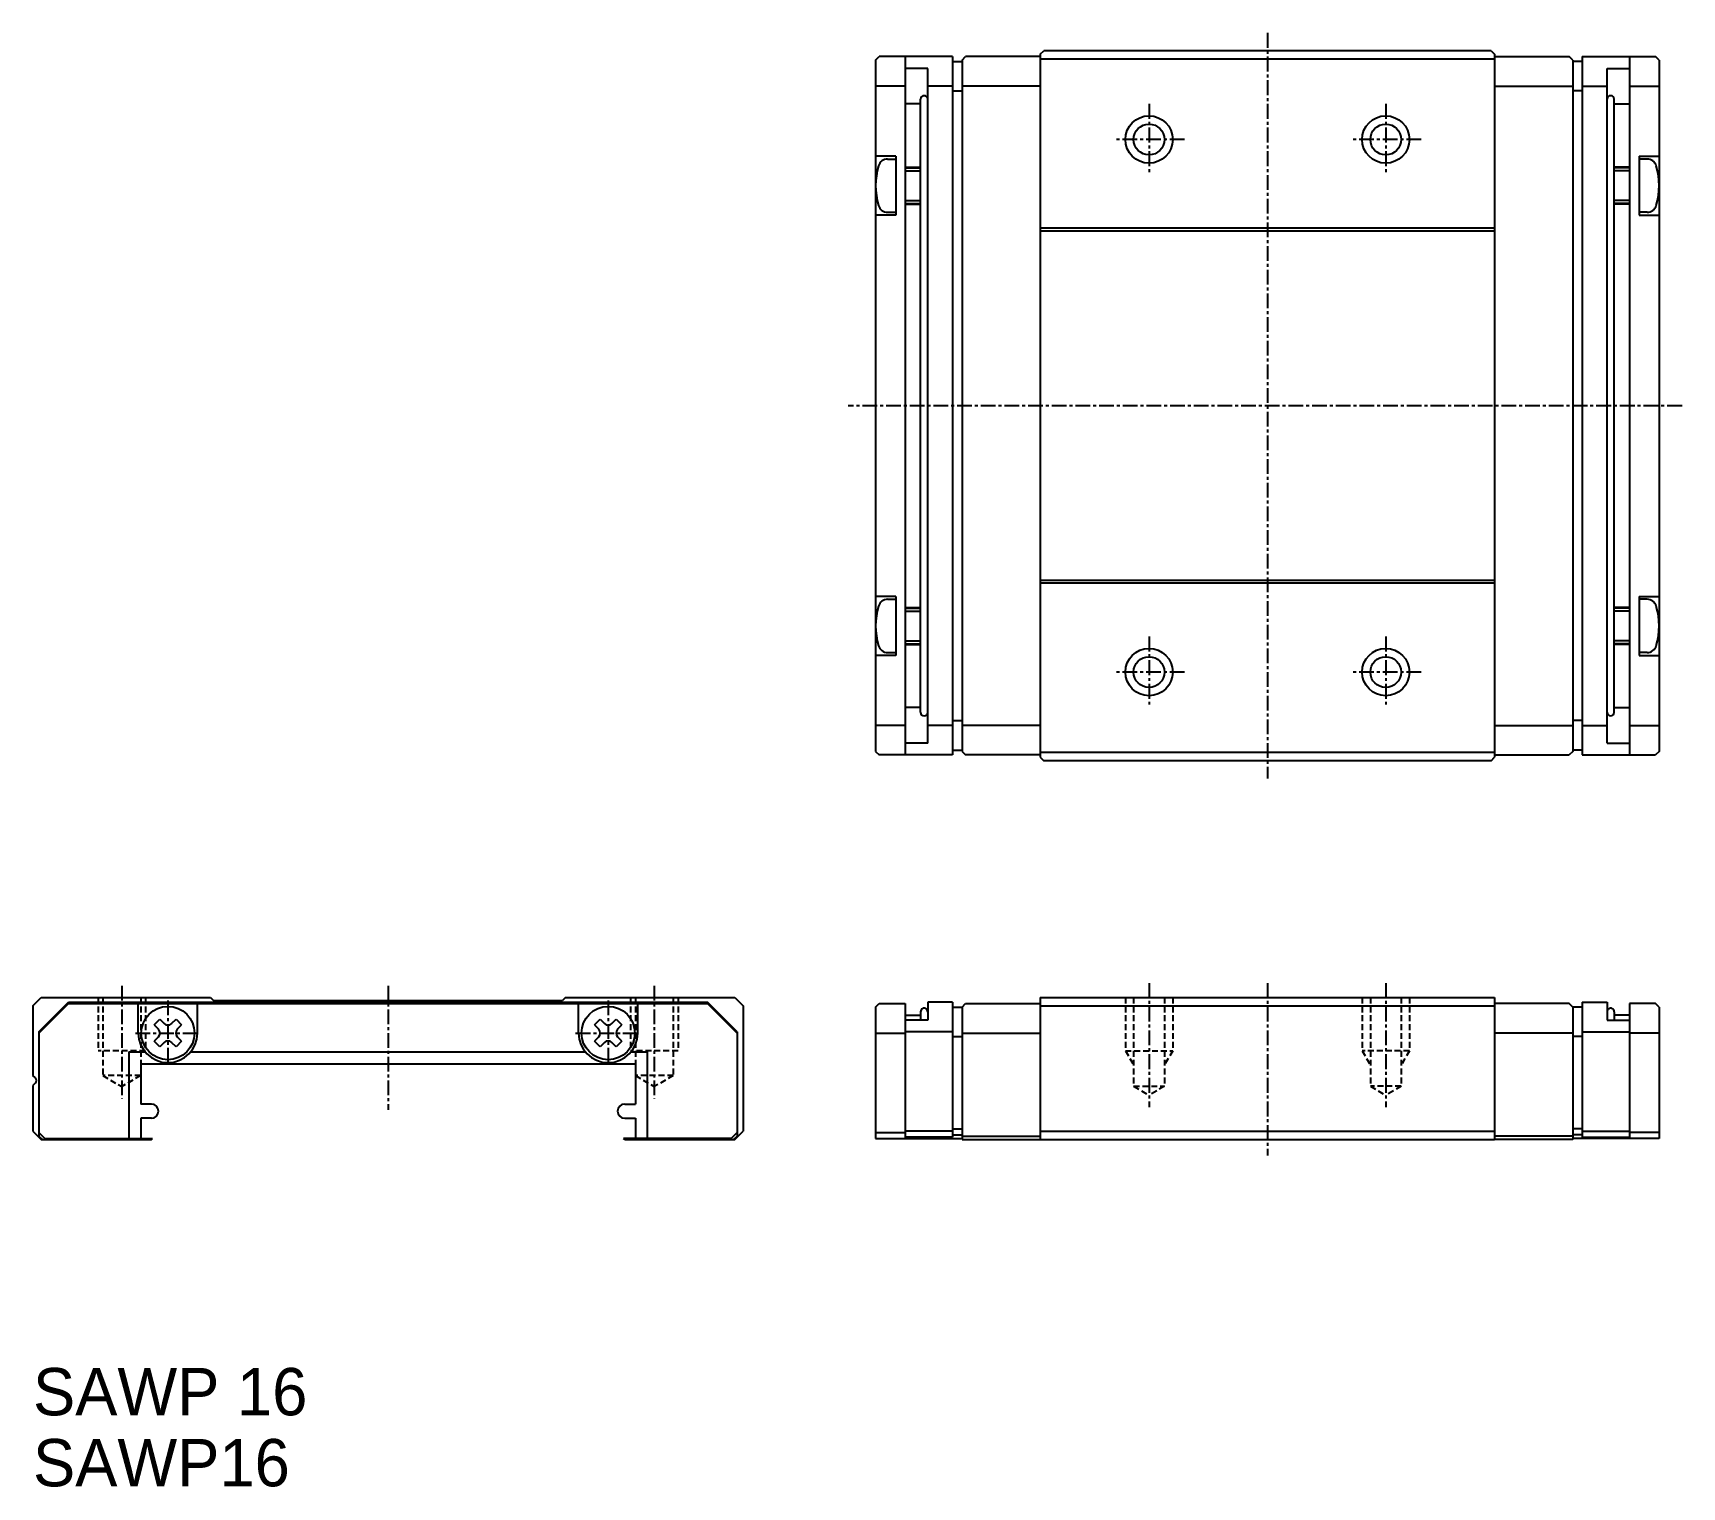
# Model space of a CAD drawing. Extents: x 10 to 149, y 10 to 133.
import ezdxf

# ---------------------------------------------------------------- set-up
doc = ezdxf.new("R2010")
doc.units = 0
doc.linetypes.add('CENTER', pattern=[2, 1.25, -0.25, 0.25, -0.25])
doc.linetypes.add('DASHED', pattern=[0.75, 0.5, -0.25])
doc.layers.get('0').update_dxf_attribs({"linetype": 'CONTINUOUS'})
doc.layers.add('CENTER', color=1, linetype='CENTER')

msp = doc.modelspace()

# ---------------------------------------------------------------- linework, layer by layer
at = {"color": 7, "linetype": 'CONTINUOUS'}
for p, q in [((95.099983, 130.999928), (95.399983, 131.299928)), ((95.099983, 130.999928), (95.099983, 71.599994)), ((133.200017, 131.299928), (95.399983, 131.299928)), ((133.200017, 131.299928), (133.500017, 130.999928)), ((133.500017, 130.999928), (133.500017, 71.599994)), ((81.199983, 130.499928), (81.499983, 130.799928)), ((81.199983, 130.499928), (81.199983, 72.099994)), ((83.699983, 130.799928), (81.499983, 130.799928)), ((83.699983, 130.799928), (83.699983, 71.799994)), ((87.699983, 130.799928), (83.699983, 130.799928)), ((85.599983, 129.799928), (83.699983, 129.799928)), ((85.599983, 72.799994), (85.599983, 129.799928)), ((87.699983, 130.799928), (87.699983, 71.799994)), ((87.699983, 130.399928), (88.499983, 130.399928)), ((88.499983, 130.499928), (88.799983, 130.799928)), ((88.499983, 130.499928), (88.499983, 72.099994)), ((95.099983, 130.799928), (88.799983, 130.799928)), ((133.500017, 130.599928), (95.099983, 130.599928)), ((133.500017, 130.799928), (139.800017, 130.799928)), ((140.100017, 130.499928), (139.800017, 130.799928)), ((140.100017, 130.499928), (140.100017, 72.099994)), ((140.900017, 130.399928), (140.100017, 130.399928)), ((140.900017, 130.799928), (140.900017, 71.799994)), ((140.900017, 130.799928), (144.899983, 130.799928)), ((143.000017, 72.799994), (143.000017, 129.799928)), ((143.000017, 129.799928), (144.899983, 129.799928)), ((144.899983, 130.799928), (144.899983, 71.799994)), ((144.899983, 130.799928), (147.099983, 130.799928)), ((147.399983, 130.499928), (147.099983, 130.799928)), ((147.399983, 130.499928), (147.399983, 72.099994)), ((83.699983, 128.299928), (81.199983, 128.299928)), ((87.699983, 128.299928), (85.599983, 128.299928)), ((95.099983, 128.299928), (88.499983, 128.299928)), ((133.500017, 128.299928), (140.100017, 128.299928)), ((140.900017, 128.299928), (143.000017, 128.299928)), ((144.899983, 128.299928), (147.399983, 128.299928)), ((84.999983, 126.799928), (83.699983, 126.799928)), ((84.999983, 75.399994), (84.999983, 127.199928)), ((87.699983, 127.899928), (88.499983, 127.899928)), ((140.900017, 127.899928), (140.100017, 127.899928)), ((143.600017, 75.399994), (143.600017, 127.199928)), ((143.600017, 126.799928), (144.899983, 126.799928)), ((82.899983, 122.399994), (81.199983, 122.399994)), ((82.206183, 122.149994), (82.899983, 122.149994)), ((82.899983, 122.399994), (82.899983, 117.399994)), ((83.699983, 121.456328), (84.999983, 121.456328)), ((83.699983, 121.399994), (84.999983, 121.399994)), ((144.899983, 121.456328), (143.600017, 121.456328)), ((144.899983, 121.399994), (143.600017, 121.399994)), ((145.699983, 122.399994), (145.699983, 117.399994)), ((145.699983, 122.399994), (147.399983, 122.399994)), ((146.39265, 122.149994), (145.699983, 122.149994)), ((83.699983, 121.149994), (84.999983, 121.149994)), ((144.899983, 121.149994), (143.600017, 121.149994)), ((83.699983, 118.649994), (84.999983, 118.649994)), ((144.899983, 118.649994), (143.600017, 118.649994)), ((82.899983, 117.399994), (81.199983, 117.399994)), ((82.206183, 117.649994), (82.899983, 117.649994)), ((83.699983, 118.399994), (84.999983, 118.399994)), ((83.699983, 118.343461), (84.999983, 118.343461)), ((144.899983, 118.399994), (143.600017, 118.399994)), ((144.899983, 118.343461), (143.600017, 118.343461)), ((146.39265, 117.649994), (145.699983, 117.649994)), ((145.699983, 117.399994), (147.399983, 117.399994)), ((133.500017, 116.299994), (95.099983, 116.299994)), ((133.500017, 116.049994), (95.099983, 116.049994)), ((133.500017, 86.549994), (95.099983, 86.549994)), ((82.899983, 85.199994), (81.199983, 85.199994)), ((82.899983, 85.199994), (82.899983, 80.199994)), ((133.500017, 86.299994), (95.099983, 86.299994)), ((145.699983, 85.199994), (145.699983, 80.199994)), ((145.699983, 85.199994), (147.399983, 85.199994)), ((82.206183, 84.949994), (82.899983, 84.949994)), ((83.699983, 84.256394), (84.999983, 84.256394)), ((83.699983, 84.199994), (84.999983, 84.199994)), ((83.699983, 83.949994), (84.999983, 83.949994)), ((144.899983, 84.256394), (143.600017, 84.256394)), ((144.899983, 84.199994), (143.600017, 84.199994)), ((144.899983, 83.949994), (143.600017, 83.949994)), ((146.39265, 84.949994), (145.699983, 84.949994)), ((83.699983, 81.449994), (84.999983, 81.449994)), ((83.699983, 81.199994), (84.999983, 81.199994)), ((83.699983, 81.143461), (84.999983, 81.143461)), ((144.899983, 81.449994), (143.600017, 81.449994)), ((144.899983, 81.199994), (143.600017, 81.199994)), ((144.899983, 81.143461), (143.600017, 81.143461)), ((82.899983, 80.199994), (81.199983, 80.199994)), ((82.206183, 80.449994), (82.899983, 80.449994)), ((146.39265, 80.449994), (145.699983, 80.449994)), ((145.699983, 80.199994), (147.399983, 80.199994)), ((84.999983, 75.799994), (83.699983, 75.799994)), ((143.600017, 75.799994), (144.899983, 75.799994)), ((83.699983, 74.299994), (81.199983, 74.299994)), ((87.699983, 74.299994), (85.599983, 74.299994)), ((87.699983, 74.699994), (88.499983, 74.699994)), ((95.099983, 74.299994), (88.499983, 74.299994)), ((133.500017, 74.299994), (140.100017, 74.299994)), ((140.900017, 74.699994), (140.100017, 74.699994)), ((140.900017, 74.299994), (143.000017, 74.299994)), ((144.899983, 74.299994), (147.399983, 74.299994)), ((85.599983, 72.799994), (83.699983, 72.799994)), ((143.000017, 72.799994), (144.899983, 72.799994)), ((81.199983, 72.099994), (81.499983, 71.799994)), ((83.699983, 71.799994), (81.499983, 71.799994)), ((87.699983, 71.799994), (83.699983, 71.799994)), ((87.699983, 72.199994), (88.499983, 72.199994)), ((88.499983, 72.099994), (88.799983, 71.799994)), ((95.099983, 71.799994), (88.799983, 71.799994)), ((133.500017, 71.999994), (95.099983, 71.999994)), ((95.099983, 71.599994), (95.399983, 71.299994)), ((133.200017, 71.299994), (95.399983, 71.299994)), ((133.200017, 71.299994), (133.500017, 71.599994)), ((133.500017, 71.799994), (139.800017, 71.799994)), ((140.100017, 72.099994), (139.800017, 71.799994)), ((140.900017, 72.199994), (140.100017, 72.199994)), ((140.900017, 71.799994), (144.899983, 71.799994)), ((144.899983, 71.799994), (147.099983, 71.799994)), ((147.399983, 72.099994), (147.099983, 71.799994)), ((10, 50.599994), (10.7, 51.299994)), ((10, 50.599994), (10, 44.724194)), ((10.5, 48.399994), (13, 50.899994)), ((10.5, 48.299994), (13, 50.799994)), ((10.7, 51.299994), (25, 51.299994)), ((13, 50.899994), (67, 50.899994)), ((13, 50.799994), (67, 50.799994)), ((18.9, 48.299994), (18.9, 50.799994)), ((23.9, 48.299994), (23.9, 50.799994)), ((25, 51.299994), (25.25, 51.049994)), ((25.25, 51.049994), (54.75, 51.049994)), ((55, 51.299994), (54.75, 51.049994)), ((55, 51.299994), (69.3, 51.299994)), ((56.1, 48.299994), (56.1, 50.799994)), ((61.1, 48.299994), (61.1, 50.799994)), ((69.5, 48.399994), (67, 50.899994)), ((67, 50.799994), (69.5, 48.299994)), ((69.3, 51.299994), (70, 50.599994)), ((70, 50.599994), (70, 39.999994)), ((81.199983, 50.499994), (81.499983, 50.799994)), ((81.199983, 50.499994), (81.199983, 39.399994)), ((81.499983, 50.799994), (83.699983, 50.799994)), ((83.699983, 50.799994), (83.699983, 39.399994)), ((87.699983, 50.899994), (85.599983, 50.899994)), ((85.599983, 50.899994), (85.599983, 49.399994)), ((87.699983, 50.899994), (87.699983, 39.499994)), ((87.699983, 50.499994), (88.499983, 50.499994)), ((88.499983, 50.499994), (88.799983, 50.799994)), ((88.499983, 50.499994), (88.499983, 39.299994)), ((88.799983, 50.799994), (95.099983, 50.799994)), ((95.099983, 51.299994), (133.500017, 51.299994)), ((95.099983, 51.299994), (95.099983, 39.299994)), ((95.099983, 50.599994), (133.500017, 50.599994)), ((133.500017, 51.299994), (133.500017, 39.299994)), ((139.800017, 50.799994), (133.500017, 50.799994)), ((140.100017, 50.499994), (139.800017, 50.799994)), ((140.100017, 50.499994), (140.100017, 39.299994)), ((140.900017, 50.499994), (140.100017, 50.499994)), ((140.900017, 50.899994), (143.000017, 50.899994)), ((140.900017, 50.899994), (140.900017, 39.499994)), ((143.000017, 50.899994), (143.000017, 49.399994)), ((144.899983, 50.799994), (144.899983, 39.399994)), ((147.099983, 50.799994), (144.899983, 50.799994)), ((147.399983, 50.499994), (147.099983, 50.799994)), ((147.399983, 50.499994), (147.399983, 39.399994)), ((20.236666, 48.985327), (20.714666, 49.462794)), ((20.236666, 48.985327), (20.604, 48.618194)), ((20.714666, 49.462794), (21.082, 49.095594)), ((21.718, 49.095594), (22.085333, 49.462794)), ((22.085333, 49.462794), (22.562666, 48.985327)), ((22.196, 48.618194), (22.562666, 48.985327)), ((57.437333, 48.985327), (57.914666, 49.462794)), ((57.437333, 48.985327), (57.804666, 48.618194)), ((57.914666, 49.462794), (58.282, 49.095594)), ((58.918, 49.095594), (59.285333, 49.462794)), ((59.285333, 49.462794), (59.762666, 48.985327)), ((59.396, 48.618194), (59.762666, 48.985327)), ((83.699983, 49.799994), (84.999983, 49.799994)), ((85.599983, 49.399994), (83.699983, 49.399994)), ((84.999983, 50.099994), (84.999983, 49.399994)), ((143.000017, 49.399994), (144.899983, 49.399994)), ((143.600017, 50.099994), (143.600017, 49.399994)), ((144.899983, 49.799994), (143.600017, 49.799994)), ((10.5, 48.399994), (10.5, 39.599994)), ((20.604, 47.981794), (20.236666, 47.614594)), ((20.714666, 47.137194), (20.236666, 47.614594)), ((21.082, 47.504327), (20.714666, 47.137194)), ((22.085333, 47.137194), (21.718, 47.504327)), ((22.562666, 47.614594), (22.085333, 47.137194)), ((22.562666, 47.614594), (22.196, 47.981794)), ((57.804, 47.981794), (57.437333, 47.614594)), ((57.914666, 47.137194), (57.437333, 47.614594)), ((58.282, 47.504327), (57.914666, 47.137194)), ((59.285333, 47.137194), (58.918, 47.504327)), ((59.762666, 47.614594), (59.285333, 47.137194)), ((59.762666, 47.614594), (59.395333, 47.981794)), ((69.5, 48.399994), (69.5, 39.599994)), ((81.199983, 48.299994), (83.699983, 48.299994)), ((87.699983, 48.399994), (83.699983, 48.399994)), ((87.699983, 47.999994), (88.499983, 47.999994)), ((88.499983, 48.299994), (95.099983, 48.299994)), ((140.100017, 48.299994), (133.500017, 48.299994)), ((140.900017, 47.999994), (140.100017, 47.999994)), ((140.900017, 48.399994), (144.899983, 48.399994)), ((147.399983, 48.299994), (144.899983, 48.299994)), ((18.1, 46.699994), (19.478666, 46.699994)), ((18.1, 46.699994), (18.1, 39.399994)), ((23.320666, 46.699994), (56.679333, 46.699994)), ((60.520666, 46.699994), (61.9, 46.699994)), ((61.9, 46.699994), (61.9, 39.399994)), ((10.212, 44.512127), (10, 44.724194)), ((19.1, 45.699994), (60.9, 45.699994)), ((19.1, 45.699994), (19.1, 42.299994)), ((60.9, 45.699994), (60.9, 42.299994)), ((10.212, 44.087794), (10, 43.875727)), ((10, 43.875727), (10, 39.999994)), ((20, 42.299994), (19.1, 42.299994)), ((60, 42.299994), (60.9, 42.299994)), ((20, 41.099994), (19.1, 41.099994)), ((19.1, 41.099994), (19.1, 39.399994)), ((60, 41.099994), (60.9, 41.099994)), ((60.9, 41.099994), (60.9, 39.399994)), ((10, 39.999994), (10.7, 39.299994)), ((10.5, 39.899994), (11, 39.399994)), ((10.5, 39.599994), (10.8, 39.299994)), ((10.7, 39.299994), (20, 39.299994)), ((11, 39.399994), (20.1, 39.399994)), ((20, 39.299994), (20.1, 39.399994)), ((60, 39.299994), (59.9, 39.399994)), ((69, 39.399994), (59.9, 39.399994)), ((60, 39.299994), (69.3, 39.299994)), ((69.5, 39.899994), (69, 39.399994)), ((69.2, 39.299994), (69.5, 39.599994)), ((69.3, 39.299994), (70, 39.999994)), ((81.199983, 39.899994), (83.699983, 39.899994)), ((81.199983, 39.399994), (83.699983, 39.399994)), ((87.699983, 39.999994), (83.699983, 39.999994)), ((87.699983, 39.499994), (83.699983, 39.499994)), ((83.699983, 39.399994), (88.499983, 39.399994)), ((87.699983, 40.199994), (88.499983, 40.199994)), ((87.699983, 39.699994), (88.499983, 39.699994)), ((88.499983, 39.599994), (95.099983, 39.599994)), ((88.499983, 39.299994), (95.099983, 39.299994)), ((95.099983, 39.999994), (133.500017, 39.999994)), ((95.099983, 39.299994), (133.500017, 39.299994)), ((140.100017, 39.599994), (133.500017, 39.599994)), ((140.100017, 39.299994), (133.500017, 39.299994)), ((140.900017, 40.199994), (140.100017, 40.199994)), ((140.900017, 39.699994), (140.100017, 39.699994)), ((144.899983, 39.399994), (140.100017, 39.399994)), ((140.900017, 39.999994), (144.899983, 39.999994)), ((140.900017, 39.499994), (144.899983, 39.499994)), ((147.399983, 39.899994), (144.899983, 39.899994)), ((147.399983, 39.399994), (144.899983, 39.399994))]:
    msp.add_line(p, q, dxfattribs=at)
at = {"color": 1, "linetype": 'CENTER'}
for p, q in [((104.299983, 126.799928), (104.299983, 120.799994)), ((124.300017, 126.799928), (124.300017, 120.799994)), ((107.299983, 123.799994), (101.299983, 123.799994)), ((127.300017, 123.799994), (121.300017, 123.799994)), ((104.299983, 81.799994), (104.299983, 75.799994)), ((124.300017, 81.799994), (124.300017, 75.799994)), ((107.299983, 78.799994), (101.299983, 78.799994)), ((127.300017, 78.799994), (121.300017, 78.799994)), ((17.5, 52.299994), (17.5, 42.776194)), ((62.5, 52.299994), (62.5, 42.776194)), ((21.4, 51.049994), (21.4, 45.549994)), ((58.6, 51.049994), (58.6, 45.549994)), ((18.65, 48.299994), (24.15, 48.299994)), ((55.85, 48.299994), (61.35, 48.299994))]:
    msp.add_line(p, q, dxfattribs=at)
at = {"color": 3, "linetype": 'DASHED'}
for p, q in [((15.5, 51.299994), (15.5, 46.799994)), ((15.9, 51.299994), (15.9, 44.699994)), ((19.1, 51.299994), (19.1, 44.699994)), ((19.5, 51.299994), (19.5, 46.799994)), ((60.5, 51.299994), (60.5, 46.799994)), ((60.9, 51.299994), (60.9, 44.699994)), ((64.1, 51.299994), (64.1, 44.699994)), ((64.5, 51.299994), (64.5, 46.799994)), ((102.3, 51.299994), (102.3, 46.799994)), ((103, 51.299994), (103, 43.799994)), ((105.6, 51.299994), (105.6, 43.799994)), ((106.3, 51.299994), (106.3, 46.799994)), ((122.3, 51.299994), (122.3, 46.799994)), ((123, 51.299994), (123, 43.799994)), ((125.6, 51.299994), (125.6, 43.799994)), ((126.3, 51.299994), (126.3, 46.799994)), ((19.5, 46.799994), (15.5, 46.799994)), ((64.5, 46.799994), (60.5, 46.799994)), ((102.3, 46.799994), (106.3, 46.799994)), ((102.3, 46.799994), (103, 45.587558)), ((106.3, 46.799994), (105.6, 45.587558)), ((122.3, 46.799994), (123, 45.587558)), ((126.3, 46.799994), (122.3, 46.799994)), ((126.3, 46.799994), (125.6, 45.587558)), ((19.1, 44.699994), (15.9, 44.699994)), ((15.9, 44.699994), (17.5, 43.776194)), ((19.1, 44.699994), (17.5, 43.776194)), ((60.9, 44.699994), (62.5, 43.776194)), ((64.1, 44.699994), (60.9, 44.699994)), ((64.1, 44.699994), (62.5, 43.776194)), ((103, 43.799994), (105.6, 43.799994)), ((103, 43.799994), (104.3, 43.049439)), ((105.6, 43.799994), (104.3, 43.049439)), ((125.6, 43.799994), (123, 43.799994)), ((123, 43.799994), (124.3, 43.049439)), ((125.6, 43.799994), (124.3, 43.049439))]:
    msp.add_line(p, q, dxfattribs=at)
at = {"color": 3, "linetype": 'CONTINUOUS'}
for centre in [(104.299983, 123.799994), (124.300017, 123.799994), (104.299983, 78.799994), (124.300017, 78.799994)]:
    msp.add_circle(centre, 2, dxfattribs=at)
at = {"color": 7, "linetype": 'CONTINUOUS'}
for centre, radius in [((104.3, 123.799928), 1.3), ((124.3, 123.799928), 1.3), ((104.3, 78.799928), 1.3), ((124.3, 78.799928), 1.3), ((21.4, 48.299994), 2.25), ((58.6, 48.299994), 2.25)]:
    msp.add_circle(centre, radius, dxfattribs=at)
for centre, radius, start, end in [((85.299983, 127.199928), 0.3, 0.000017, 180), ((143.300017, 127.199928), 0.3, 0.000036, 180), ((87.199983, 119.899994), 6, 163.809, 196.191), ((82.206183, 121.349994), 0.8, 90, 163.809), ((146.39265, 121.349994), 0.8, 16.1914, 90), ((141.399317, 119.899994), 6, 343.809, 16.1914), ((82.206183, 118.449994), 0.8, 196.191, 270), ((146.39265, 118.449994), 0.8, 270, 343.809), ((87.199983, 82.699994), 6, 163.809, 196.191), ((82.206183, 84.149994), 0.8, 90, 163.809), ((146.39265, 84.149994), 0.8, 16.1914, 90), ((141.399317, 82.699994), 6, 343.809, 16.1914), ((82.206183, 81.249994), 0.8, 196.191, 270), ((146.39265, 81.249994), 0.8, 270, 343.809), ((85.299983, 75.399994), 0.3, 180, 0), ((143.300017, 75.399994), 0.3, 180, 0), ((85.299983, 50.099994), 0.3, 0, 180.001), ((143.300017, 50.099994), 0.3, 359.999, 180), ((21.4, 49.413794), 0.45, 225, 315), ((58.6, 49.413794), 0.45, 225, 315), ((21.4, 48.299994), 2.5, 180, 0), ((20.286, 48.299994), 0.45, 315, 45), ((21.4, 47.186127), 0.45, 45, 135), ((22.514, 48.299994), 0.45, 135, 225), ((58.6, 48.299994), 2.5, 180, 0), ((57.486, 48.299994), 0.45, 315, 45), ((58.6, 47.186127), 0.45, 45, 135), ((59.714, 48.299994), 0.45, 135, 225), ((10, 44.299994), 0.3, 315, 45), ((20, 41.699994), 0.6, 270, 90), ((60, 41.699994), 0.6, 90, 270)]:
    msp.add_arc(centre, radius, start, end, dxfattribs=at)
at = {"layer": 'CENTER', "color": 1, "linetype": 'CENTER'}
for p, q in [((114.3, 132.799928), (114.3, 69.799928)), ((149.332528, 101.299928), (78.887498, 101.299928)), ((40.000003, 52.299994), (40.000003, 41.799994)), ((104.3, 52.512994), (104.3, 42.049439)), ((114.3, 52.512994), (114.3, 37.951772)), ((124.3, 52.512994), (124.3, 42.049439))]:
    msp.add_line(p, q, dxfattribs=at)

# ---------------------------------------------------------------- texts
at = {"color": 7, "linetype": 'CONTINUOUS'}
for s, p in [('SAWP 16 ', (10, 16)), ('SAWP16', (10, 10))]:
    msp.add_text(s, height=4, dxfattribs=at).set_placement(p)

doc.saveas('drawing.dxf')
